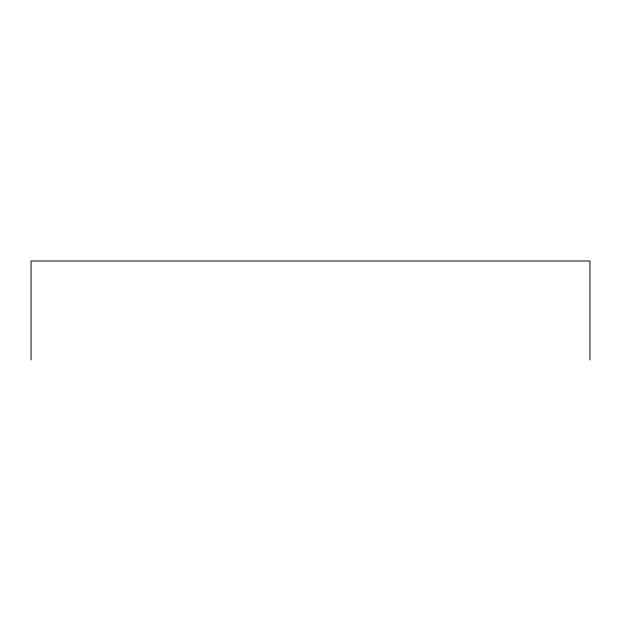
<?xml version="1.0" encoding="UTF-8"?>
<svg xmlns="http://www.w3.org/2000/svg" width="621" height="621" viewBox="0 0 621 621"><rect width="100%" height="100%" fill="white"/><g stroke="black" fill="none" stroke-linecap="round" stroke-linejoin="round"><path stroke-width="0.93" d="M589.95 360.001L589.95 260.999L31.05 260.999L31.05 360.001"/></g></svg>
